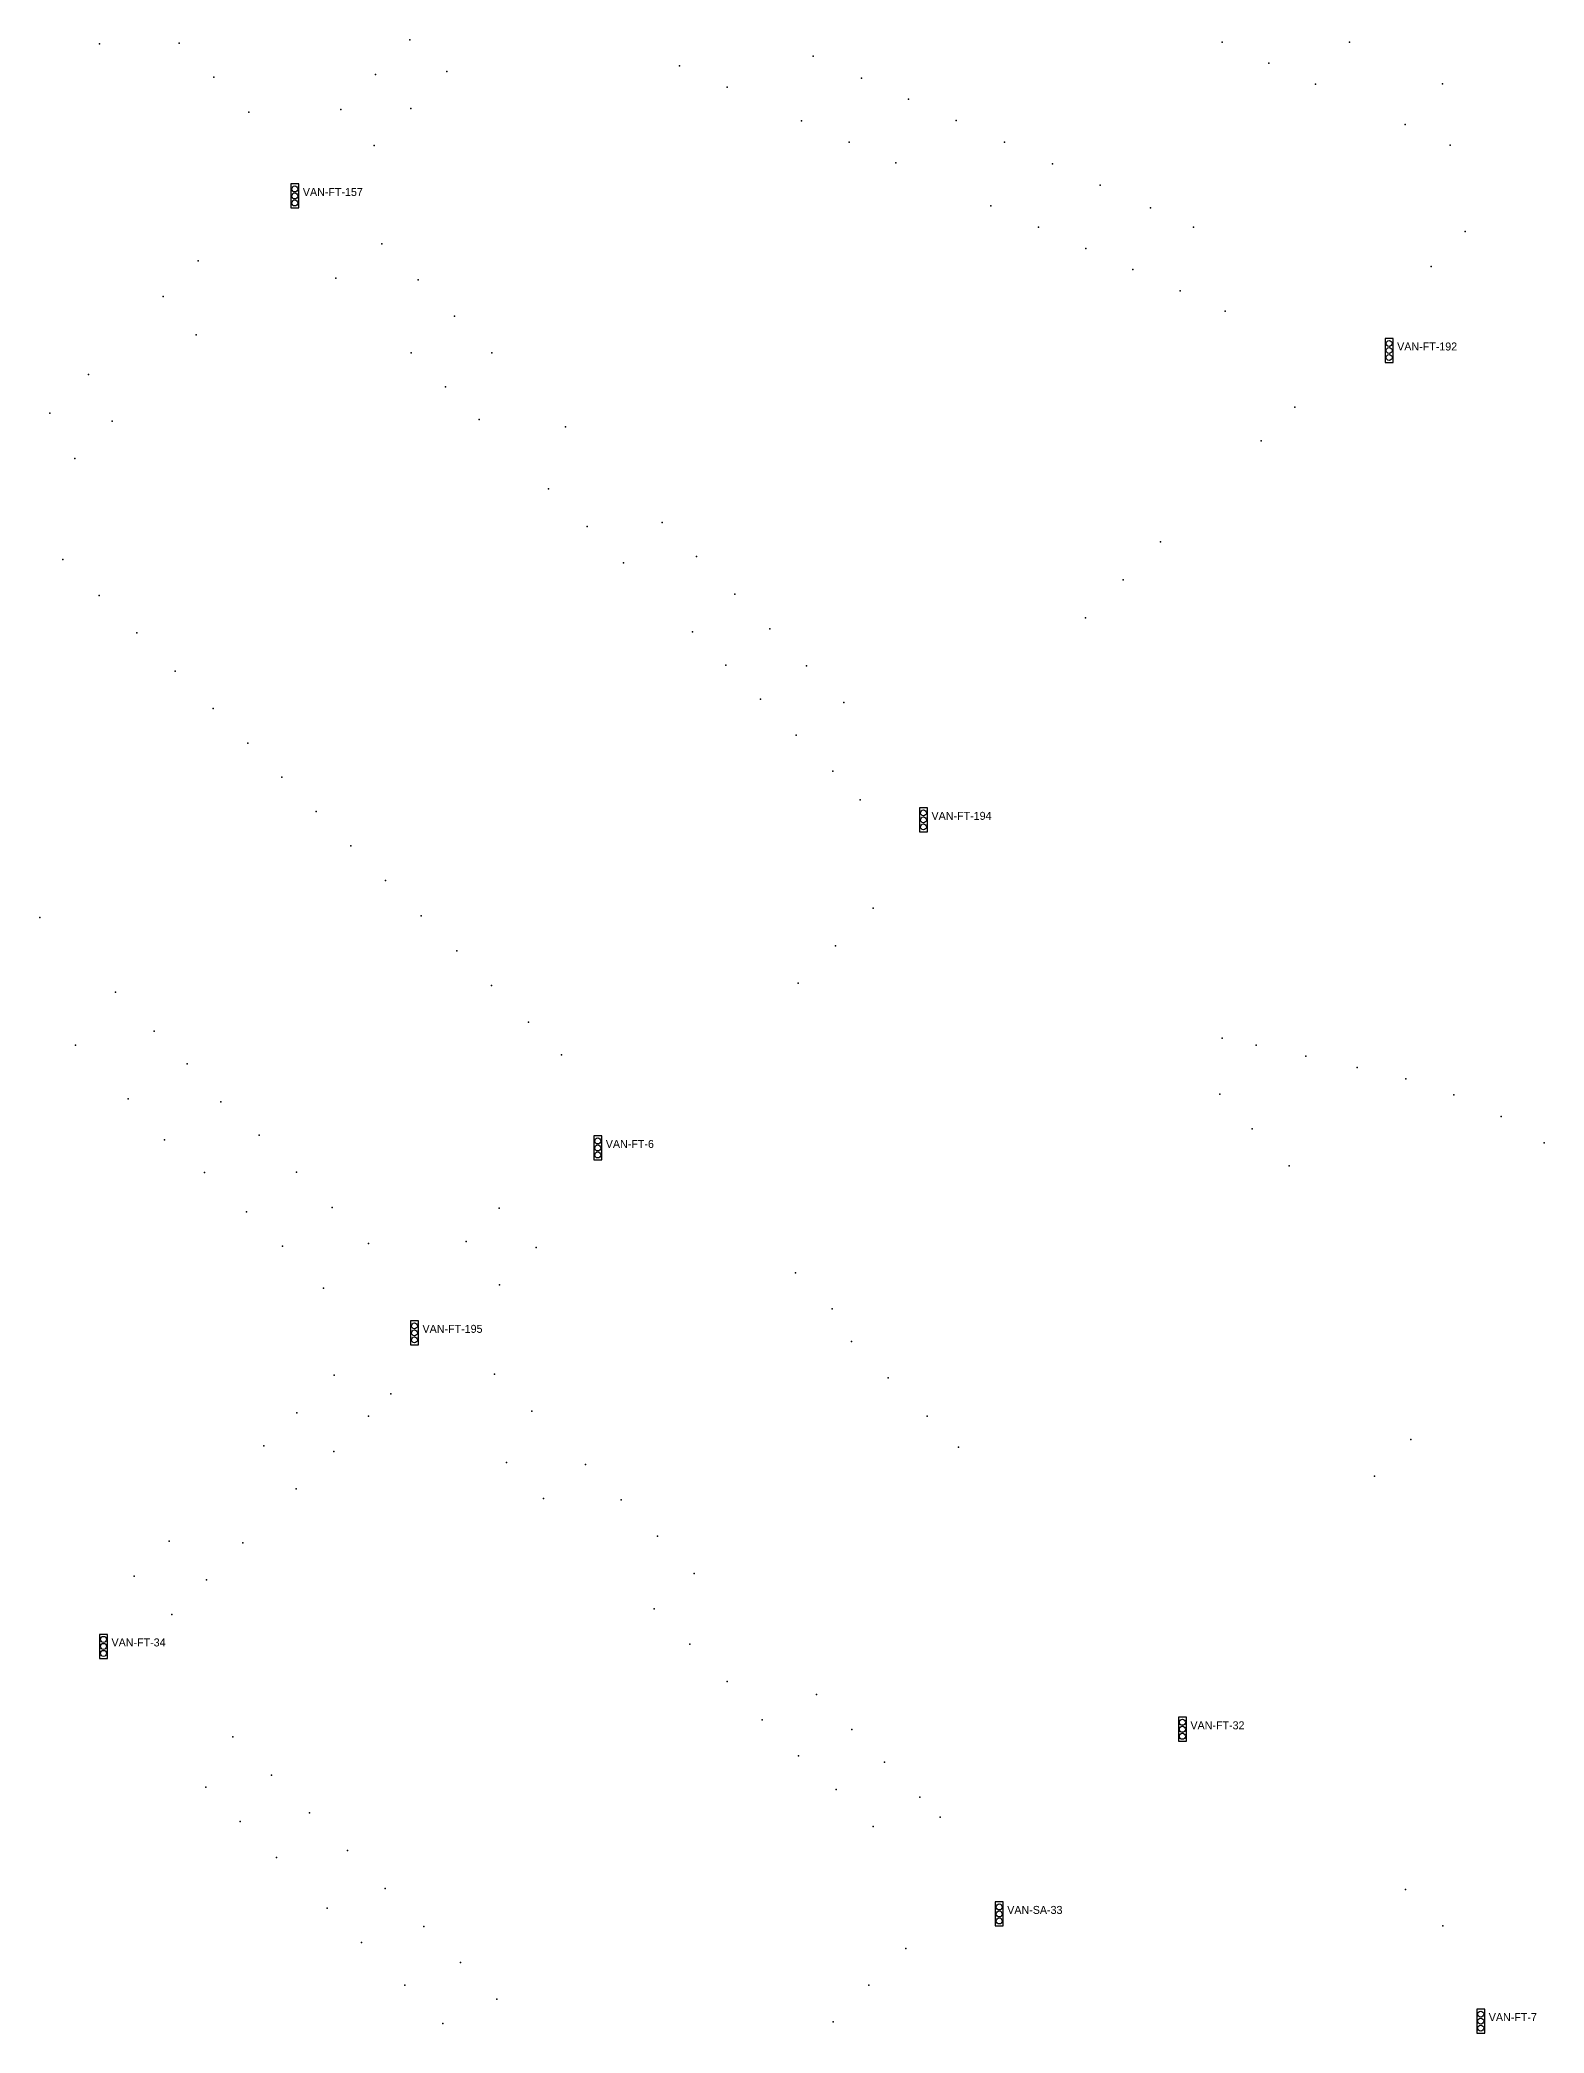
# Model space of a CAD drawing. Header units: inches. Extents: x 486474 to 494239, y 5455982 to 5460069.
# Drawn here: x 490906.6 to 491282.7, y 5459005.3 to 5459503.5 of the extents above; entities that cross this region are included whole.
import ezdxf

# ---------------------------------------------------------------- set-up
doc = ezdxf.new("R2010")
doc.units = ezdxf.units.IN
doc.header["$MEASUREMENT"] = 0
doc.layers.add('Parking Meters', color=10, linetype='Continuous')
doc.layers.add('Traffic Signals', color=10, linetype='Continuous')

msp = doc.modelspace()

# ---------------------------------------------------------------- linework, layer by layer
at = {"layer": 'Parking Meters', "color": 7}
for p in [(490921.48, 5459502.49), (490921.48, 5459502.49), (490941.4, 5459502.62), (490941.4, 5459502.62), (490999.1, 5459503.47), (490999.1, 5459503.47), (491099.89, 5459499.42), (491099.89, 5459499.42), (491202.21, 5459502.86), (491202.21, 5459502.86), (491234.05, 5459502.94), (491234.05, 5459502.94), (490990.46, 5459494.84), (490990.46, 5459494.84), (491008.35, 5459495.53), (491066.51, 5459496.99), (491066.51, 5459496.99), (491213.9, 5459497.66), (491213.9, 5459497.66), (490950.1, 5459494.15), (490950.1, 5459494.15), (491078.43, 5459491.65), (491111.99, 5459493.92), (491111.99, 5459493.92), (491225.54, 5459492.4), (491257.31, 5459492.45), (491257.31, 5459492.45), (490958.81, 5459485.43), (490958.81, 5459485.43), (490981.82, 5459486.03), (490981.82, 5459486.03), (490999.29, 5459486.33), (490999.29, 5459486.33), (491123.76, 5459488.69), (491123.76, 5459488.69), (491097.03, 5459483.27), (491097.03, 5459483.27), (491135.67, 5459483.28), (491135.67, 5459483.28), (491247.92, 5459482.28), (491247.92, 5459482.28), (490990.12, 5459477.09), (490990.12, 5459477.09), (491108.93, 5459477.94), (491108.93, 5459477.94), (491147.73, 5459477.88), (491147.73, 5459477.88), (491259.24, 5459477.19), (491259.24, 5459477.19), (491120.59, 5459472.7), (491120.59, 5459472.7), (491159.73, 5459472.49), (491159.73, 5459472.49), (491171.69, 5459467.13), (491171.69, 5459467.13), (491144.39, 5459461.95), (491144.39, 5459461.95), (491184.24, 5459461.45), (491184.24, 5459461.45), (491156.26, 5459456.66), (491156.26, 5459456.66), (491195.01, 5459456.64), (491195.01, 5459456.64), (491262.96, 5459455.61), (491262.96, 5459455.61), (490992.09, 5459452.46), (490992.09, 5459452.46), (491168.12, 5459451.34), (491168.12, 5459451.34), (490946.19, 5459448.25), (490946.19, 5459448.25), (491179.89, 5459446.06), (491179.89, 5459446.06), (491254.44, 5459446.8), (491254.44, 5459446.8), (490980.6, 5459443.91), (490980.6, 5459443.91), (491001.15, 5459443.51), (491001.15, 5459443.51), (491191.68, 5459440.74), (491191.68, 5459440.74), (490937.39, 5459439.33), (490937.39, 5459439.33), (491202.9, 5459435.69), (490945.68, 5459429.77), (490945.68, 5459429.77), (491010.26, 5459434.4), (491010.26, 5459434.4), (490999.43, 5459425.27), (490999.43, 5459425.27), (491019.57, 5459425.25), (491019.57, 5459425.25), (490918.77, 5459419.83), (490918.77, 5459419.83), (491008.03, 5459416.77), (491008.03, 5459416.77), (490909.07, 5459410.14), (491220.36, 5459411.7), (491220.36, 5459411.7), (490924.62, 5459408.19), (490924.62, 5459408.19), (491016.38, 5459408.58), (491016.38, 5459408.58), (491038.03, 5459406.73), (491038.03, 5459406.73), (491211.92, 5459403.29), (490915.3, 5459398.85), (490915.3, 5459398.85), (491033.75, 5459391.24), (491043.41, 5459381.8), (491043.41, 5459381.8), (491062.21, 5459382.81), (491186.79, 5459378.04), (491186.79, 5459378.04), (490912.31, 5459373.57), (490912.31, 5459373.57), (491052.5, 5459372.74), (491052.5, 5459372.74), (491070.78, 5459374.31), (491070.78, 5459374.31), (491080.31, 5459364.9), (491080.31, 5459364.9), (491177.42, 5459368.48), (491177.42, 5459368.48), (490921.42, 5459364.56), (490921.42, 5459364.56), (490930.82, 5459355.24), (490930.82, 5459355.24), (491069.78, 5459355.47), (491069.78, 5459355.47), (491089.05, 5459356.24), (491089.05, 5459356.24), (491168, 5459359.02), (490940.36, 5459345.72), (490940.36, 5459345.72), (491078.1, 5459347.18), (491078.1, 5459347.18), (491098.27, 5459347.01), (491098.27, 5459347.01), (490949.86, 5459336.32), (490949.86, 5459336.32), (491086.74, 5459338.72), (491086.74, 5459338.72), (491107.6, 5459337.82), (491107.6, 5459337.82), (490958.56, 5459327.69), (490958.56, 5459327.69), (491095.71, 5459329.68), (491095.71, 5459329.68), (491104.86, 5459320.66), (491104.86, 5459320.66), (490967.04, 5459319.17), (490967.04, 5459319.17), (490975.66, 5459310.6), (490975.66, 5459310.6), (491111.66, 5459313.55), (490984.36, 5459302.05), (490984.36, 5459302.05), (490993, 5459293.34), (490993, 5459293.34), (491114.92, 5459286.48), (491114.92, 5459286.48), (490906.57, 5459284.13), (490906.57, 5459284.13), (491001.95, 5459284.52), (491001.95, 5459284.52), (491010.79, 5459275.8), (491010.79, 5459275.8), (491105.5, 5459277.02), (491105.5, 5459277.02), (490925.5, 5459265.47), (490925.5, 5459265.47), (491019.48, 5459267.15), (491019.48, 5459267.15), (491096.17, 5459267.7), (491096.17, 5459267.7), (490935.15, 5459255.71), (490935.15, 5459255.71), (491028.78, 5459257.95), (491028.78, 5459257.95), (490915.47, 5459252.18), (491202.23, 5459253.95), (491210.68, 5459252.2), (491210.68, 5459252.2), (490943.42, 5459247.49), (490943.42, 5459247.49), (491037.02, 5459249.77), (491037.02, 5459249.77), (491223.12, 5459249.46), (491223.12, 5459249.46), (491235.93, 5459246.62), (491235.93, 5459246.62), (491248.12, 5459243.77), (491248.12, 5459243.77), (490928.67, 5459238.81), (490928.67, 5459238.81), (490951.84, 5459238), (490951.84, 5459238), (491201.62, 5459239.91), (491201.62, 5459239.91), (491260.08, 5459239.8), (491260.08, 5459239.8), (491209.73, 5459231.26), (491209.73, 5459231.26), (491271.97, 5459234.33), (491271.97, 5459234.33), (490937.76, 5459228.55), (490937.76, 5459228.55), (490961.38, 5459229.73), (490961.38, 5459229.73), (491282.7, 5459227.8), (491282.7, 5459227.8), (490947.71, 5459220.34), (490947.71, 5459220.34), (490970.7, 5459220.45), (490970.7, 5459220.45), (491218.98, 5459222.02), (491218.98, 5459222.02), (490958.24, 5459210.52), (490958.24, 5459210.52), (490979.62, 5459211.64), (490979.62, 5459211.64), (491021.44, 5459211.46), (491021.44, 5459211.46), (490967.26, 5459201.95), (490967.26, 5459201.95), (490988.71, 5459202.62), (490988.71, 5459202.62), (491013.18, 5459203.09), (491013.18, 5459203.09), (491030.67, 5459201.64), (491030.67, 5459201.64), (491095.52, 5459195.33), (490977.5, 5459191.42), (490977.5, 5459191.42), (491021.53, 5459192.33), (491021.53, 5459192.33), (491104.66, 5459186.28), (491104.66, 5459186.28), (491109.48, 5459178.15), (490980.12, 5459169.74), (490980.12, 5459169.74), (491020.28, 5459169.94), (491020.28, 5459169.94), (491118.7, 5459169.05), (491118.7, 5459169.05), (490994.29, 5459165.05), (491029.59, 5459160.69), (491029.59, 5459160.69), (490970.79, 5459160.31), (490970.79, 5459160.31), (490988.76, 5459159.45), (490988.76, 5459159.45), (491128.4, 5459159.47), (491128.4, 5459159.47), (490962.57, 5459152.04), (490980.06, 5459150.66), (490980.06, 5459150.66), (491136.25, 5459151.69), (491136.25, 5459151.69), (491249.35, 5459153.61), (491249.35, 5459153.61), (491023.27, 5459147.88), (491023.27, 5459147.88), (491043, 5459147.39), (490970.69, 5459141.26), (491240.27, 5459144.48), (491240.27, 5459144.48), (491032.46, 5459138.85), (491032.46, 5459138.85), (491051.88, 5459138.51), (491051.88, 5459138.51), (490938.87, 5459128.18), (490938.87, 5459128.18), (490957.34, 5459127.77), (490957.34, 5459127.77), (491060.98, 5459129.47), (491060.98, 5459129.47), (490930.17, 5459119.44), (490948.21, 5459118.59), (490948.21, 5459118.59), (491070.2, 5459120.17), (491070.2, 5459120.17), (491060.21, 5459111.32), (491060.21, 5459111.32), (490939.6, 5459109.9), (491069.1, 5459102.46), (491069.1, 5459102.46), (491078.4, 5459093.15), (491078.4, 5459093.15), (491100.74, 5459089.92), (491087.16, 5459083.6), (491087.16, 5459083.6), (491109.57, 5459081.14), (491109.57, 5459081.14), (490954.8, 5459079.35), (490954.8, 5459079.35), (491096.27, 5459074.59), (491096.27, 5459074.59), (491117.79, 5459073.02), (491117.79, 5459073.02), (490948.03, 5459066.71), (490948.03, 5459066.71), (490964.48, 5459069.73), (490964.48, 5459069.73), (491105.69, 5459066.11), (491105.69, 5459066.11), (491126.63, 5459064.23), (491126.63, 5459064.23), (490956.65, 5459058.16), (490956.65, 5459058.16), (490973.98, 5459060.34), (490973.98, 5459060.34), (491114.96, 5459056.86), (491114.96, 5459056.86), (491131.64, 5459059.27), (490983.46, 5459050.89), (490983.46, 5459050.89), (490965.7, 5459049.13), (490992.92, 5459041.42), (490992.92, 5459041.42), (491248.06, 5459041.18), (491248.06, 5459041.18), (490978.43, 5459036.48), (490978.43, 5459036.48), (491002.54, 5459031.91), (491002.54, 5459031.91), (491257.34, 5459032.04), (491257.34, 5459032.04), (490986.96, 5459027.93), (490986.96, 5459027.93), (491123.07, 5459026.41), (491123.07, 5459026.41), (491011.73, 5459022.88), (491011.73, 5459022.88), (490997.8, 5459017.22), (490997.8, 5459017.22), (491113.82, 5459017.21), (491113.82, 5459017.21), (491020.85, 5459013.76), (491020.85, 5459013.76), (491007.33, 5459007.68), (491104.89, 5459008.1)]:
    msp.add_point(p, dxfattribs=at)
at = {"layer": 'Traffic Signals', "color": 1}
for points in [[(490969.32, 5459461.45), (490971.32, 5459461.45), (490971.32, 5459467.45), (490969.32, 5459467.45)], [(491242.94, 5459422.83), (491244.94, 5459422.83), (491244.94, 5459428.83), (491242.94, 5459428.83)], [(491126.51, 5459305.51), (491128.51, 5459305.51), (491128.51, 5459311.51), (491126.51, 5459311.51)], [(491045.07, 5459223.5), (491047.07, 5459223.5), (491047.07, 5459229.5), (491045.07, 5459229.5)], [(490999.24, 5459177.29), (491001.24, 5459177.29), (491001.24, 5459183.29), (490999.24, 5459183.29)], [(490921.48, 5459098.91), (490923.48, 5459098.91), (490923.48, 5459104.91), (490921.48, 5459104.91)], [(491191.25, 5459078.19), (491193.25, 5459078.19), (491193.25, 5459084.19), (491191.25, 5459084.19)], [(491145.44, 5459032.05), (491147.44, 5459032.05), (491147.44, 5459038.05), (491145.44, 5459038.05)], [(491265.85, 5459005.25), (491267.85, 5459005.25), (491267.85, 5459011.25), (491265.85, 5459011.25)]]:
    msp.add_lwpolyline(points, close=True, dxfattribs=at)
for centre in [(490970.32, 5459466.2), (490970.32, 5459464.45), (490970.32, 5459462.7), (491243.94, 5459427.58), (491243.94, 5459425.83), (491243.94, 5459424.08), (491127.51, 5459310.26), (491127.51, 5459308.51), (491127.51, 5459306.76), (491046.07, 5459228.25), (491046.07, 5459226.5), (491046.07, 5459224.75), (491000.24, 5459182.04), (491000.24, 5459180.29), (491000.24, 5459178.54), (490922.48, 5459103.66), (490922.48, 5459101.91), (490922.48, 5459100.16), (491192.25, 5459082.94), (491192.25, 5459081.19), (491192.25, 5459079.44), (491146.44, 5459036.8), (491146.44, 5459035.05), (491146.44, 5459033.3), (491266.85, 5459010), (491266.85, 5459008.25), (491266.85, 5459006.5)]:
    msp.add_circle(centre, 0.75, dxfattribs=at)

# ---------------------------------------------------------------- texts
for s, p in [('VAN-FT-157', (490972.32, 5459464.45)), ('VAN-FT-192', (491245.94, 5459425.83)), ('VAN-FT-194', (491129.51, 5459308.51)), ('VAN-FT-6', (491048.07, 5459226.5)), ('VAN-FT-195', (491002.24, 5459180.29)), ('VAN-FT-34', (490924.48, 5459101.91)), ('VAN-FT-32', (491194.25, 5459081.19)), ('VAN-SA-33', (491148.44, 5459035.05)), ('VAN-FT-7', (491268.85, 5459008.25))]:
    msp.add_text(s, height=2, dxfattribs=at).set_placement(p)

doc.saveas('drawing.dxf')
